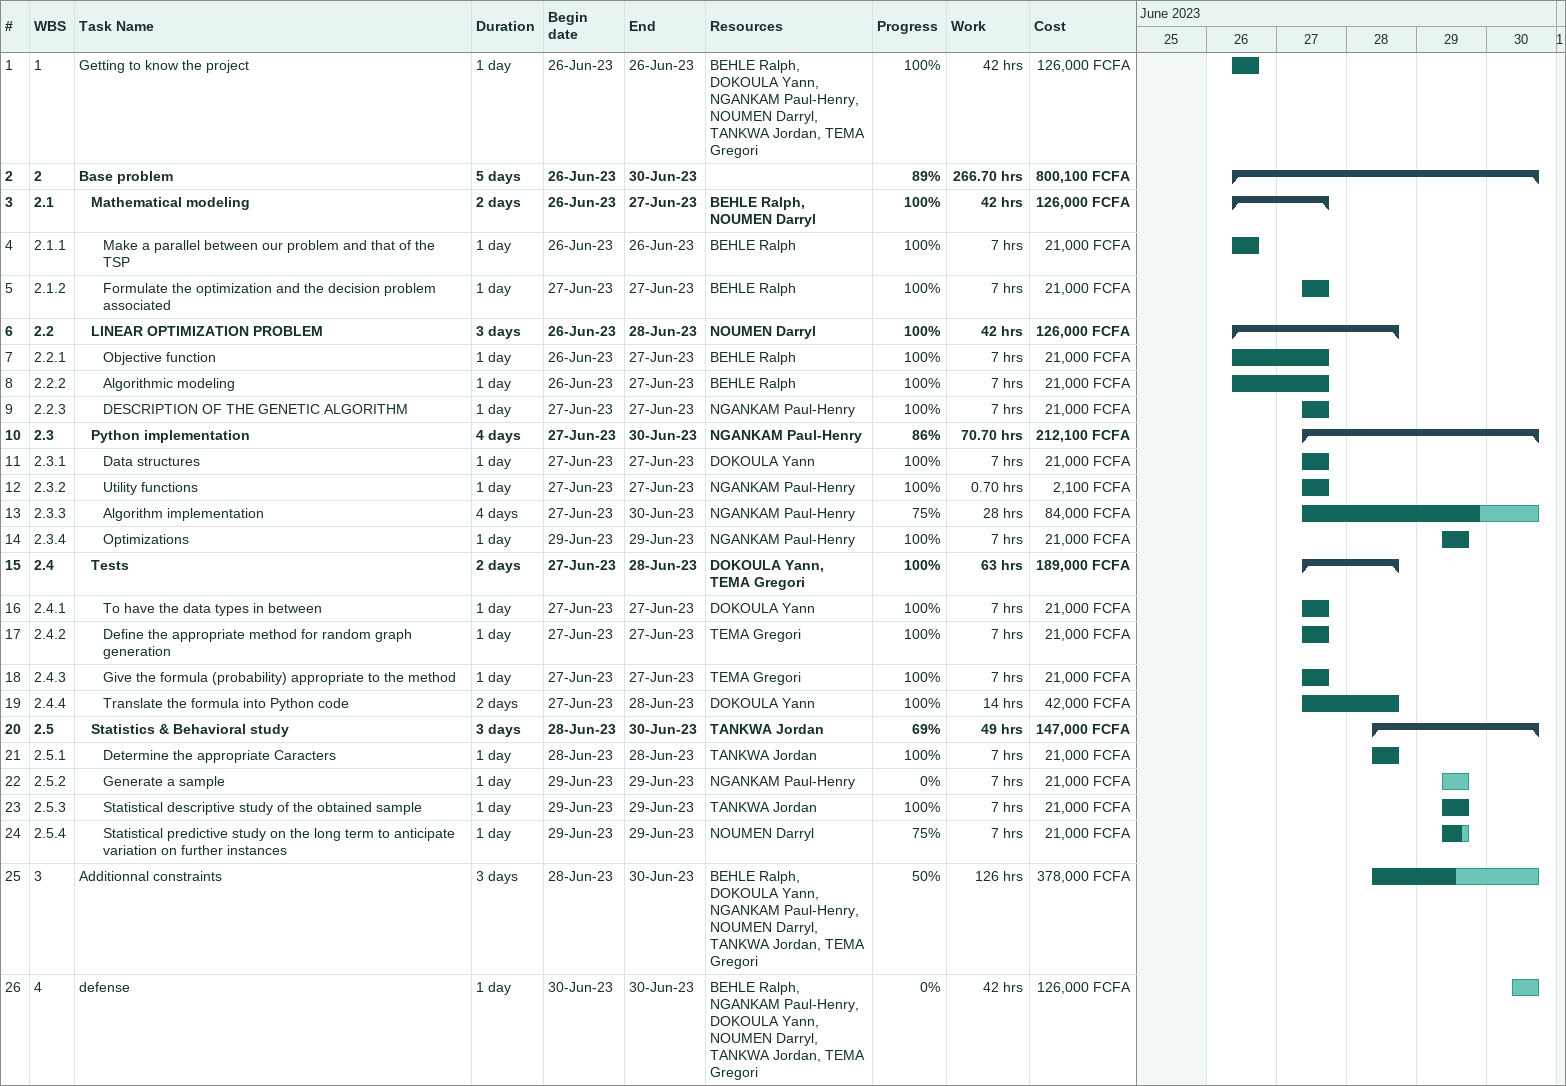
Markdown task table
| ID | WBS | Task | Duration | Start | Finish | Resources | % complete | Work (h) | Cost (FCFA) |
|---|---|---|---|---|---|---|---|---|---|
| 1 | 1 | Getting to know the project | 1d | 2023-06-26 | 2023-06-26 | BEHLE Ralph, DOKOULA Yann, NGANKAM Paul-Henry, NOUMEN Darryl, TANKWA Jordan, TEMA Gregori | 100 | 42 | 126000 |
| 2 | 2 | **Base problem** | 5d | 2023-06-26 | 2023-06-30 |  | 89 | 266.70 | 800100 |
| 3 | 2.1 | **Mathematical modeling** | 2d | 2023-06-26 | 2023-06-27 | BEHLE Ralph, NOUMEN Darryl | 100 | 42 | 126000 |
| 4 | 2.1.1 | Make a parallel between our problem and that of the TSP | 1d | 2023-06-26 | 2023-06-26 | BEHLE Ralph | 100 | 7 | 21000 |
| 5 | 2.1.2 | Formulate the optimization and the decision problem associated | 1d | 2023-06-27 | 2023-06-27 | BEHLE Ralph | 100 | 7 | 21000 |
| 6 | 2.2 | **LINEAR OPTIMIZATION PROBLEM** | 3d | 2023-06-26 | 2023-06-28 | NOUMEN Darryl | 100 | 42 | 126000 |
| 7 | 2.2.1 | Objective function | 1d | 2023-06-26 | 2023-06-27 | BEHLE Ralph | 100 | 7 | 21000 |
| 8 | 2.2.2 | Algorithmic modeling | 1d | 2023-06-26 | 2023-06-27 | BEHLE Ralph | 100 | 7 | 21000 |
| 9 | 2.2.3 | DESCRIPTION OF THE GENETIC ALGORITHM | 1d | 2023-06-27 | 2023-06-27 | NGANKAM Paul-Henry | 100 | 7 | 21000 |
| 10 | 2.3 | **Python implementation** | 4d | 2023-06-27 | 2023-06-30 | NGANKAM Paul-Henry | 86 | 70.70 | 212100 |
| 11 | 2.3.1 | Data structures | 1d | 2023-06-27 | 2023-06-27 | DOKOULA Yann | 100 | 7 | 21000 |
| 12 | 2.3.2 | Utility functions | 1d | 2023-06-27 | 2023-06-27 | NGANKAM Paul-Henry | 100 | 0.70 | 2100 |
| 13 | 2.3.3 | Algorithm implementation | 4d | 2023-06-27 | 2023-06-30 | NGANKAM Paul-Henry | 75 | 28 | 84000 |
| 14 | 2.3.4 | Optimizations | 1d | 2023-06-29 | 2023-06-29 | NGANKAM Paul-Henry | 100 | 7 | 21000 |
| 15 | 2.4 | **Tests** | 2d | 2023-06-27 | 2023-06-28 | DOKOULA Yann, TEMA Gregori | 100 | 63 | 189000 |
| 16 | 2.4.1 | To have the data types in between | 1d | 2023-06-27 | 2023-06-27 | DOKOULA Yann | 100 | 7 | 21000 |
| 17 | 2.4.2 | Define the appropriate method for random graph generation | 1d | 2023-06-27 | 2023-06-27 | TEMA Gregori | 100 | 7 | 21000 |
| 18 | 2.4.3 | Give the formula (probability) appropriate to the method | 1d | 2023-06-27 | 2023-06-27 | TEMA Gregori | 100 | 7 | 21000 |
| 19 | 2.4.4 | Translate the formula into Python code | 2d | 2023-06-27 | 2023-06-28 | DOKOULA Yann | 100 | 14 | 42000 |
| 20 | 2.5 | **Statistics & Behavioral study** | 3d | 2023-06-28 | 2023-06-30 | TANKWA Jordan | 69 | 49 | 147000 |
| 21 | 2.5.1 | Determine the appropriate Caracters | 1d | 2023-06-28 | 2023-06-28 | TANKWA Jordan | 100 | 7 | 21000 |
| 22 | 2.5.2 | Generate a sample | 1d | 2023-06-29 | 2023-06-29 | NGANKAM Paul-Henry | 0 | 7 | 21000 |
| 23 | 2.5.3 | Statistical descriptive study of the obtained sample | 1d | 2023-06-29 | 2023-06-29 | TANKWA Jordan | 100 | 7 | 21000 |
| 24 | 2.5.4 | Statistical predictive study on the long term to anticipate variation on further instances | 1d | 2023-06-29 | 2023-06-29 | NOUMEN Darryl | 75 | 7 | 21000 |
| 25 | 3 | Additionnal constraints | 3d | 2023-06-28 | 2023-06-30 | BEHLE Ralph, DOKOULA Yann, NGANKAM Paul-Henry, NOUMEN Darryl, TANKWA Jordan, TEMA Gregori | 50 | 126 | 378000 |
| 26 | 4 | defense | 1d | 2023-06-30 | 2023-06-30 | BEHLE Ralph, NGANKAM Paul-Henry, DOKOULA Yann, NOUMEN Darryl, TANKWA Jordan, TEMA Gregori | 0 | 42 | 126000 |
